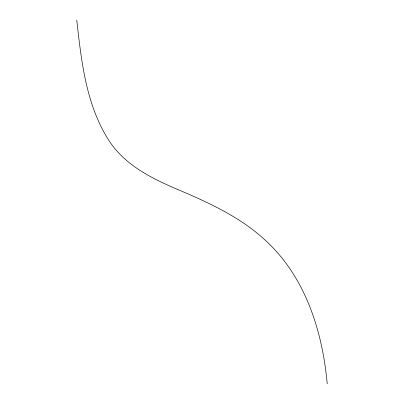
<?xml version="1.0" encoding="UTF-8"?>
<svg xmlns="http://www.w3.org/2000/svg" width="404" height="404" viewBox="0 0 404 404"><rect width="100%" height="100%" fill="white"/><g stroke="black" fill="none" stroke-linecap="round" stroke-linejoin="round"><path stroke-width="0.61" d="M327.225 383.8C322.594 332.755 306.419 280.022 268.741 243.511C243.173 218.397 210.206 203.217 177.619 189.466C152.424 178.73 126.422 165.887 110.393 142.718C86.244 106.762 81.472 62.171 76.775 20.2"/></g></svg>
